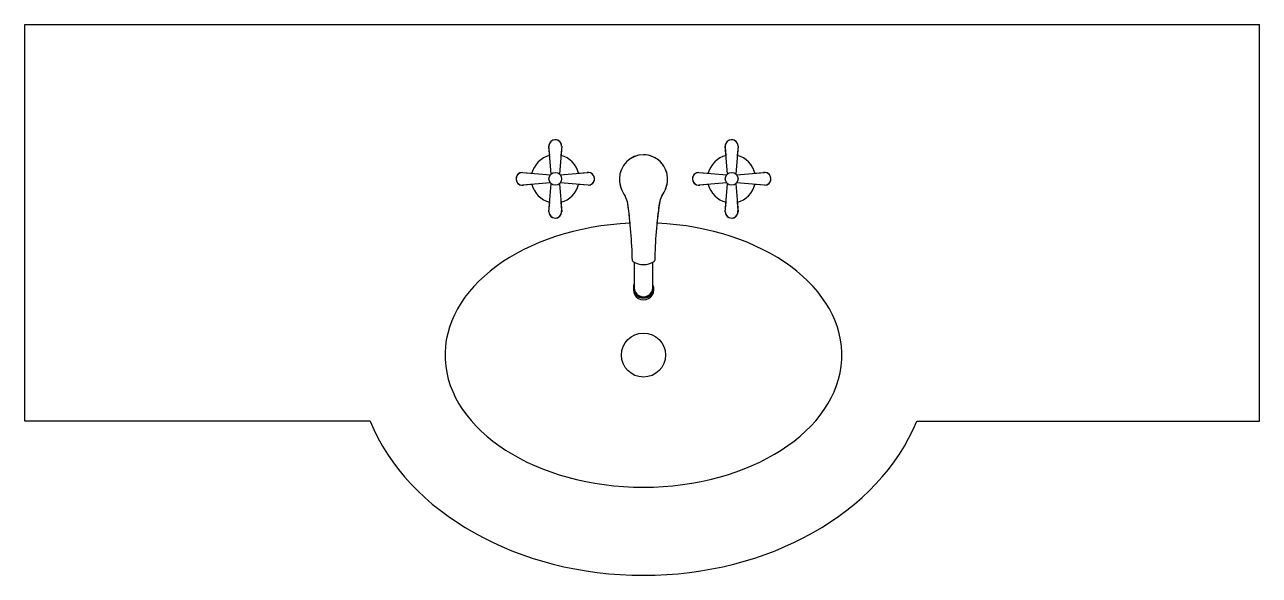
# Model space of a CAD drawing. Header units: inches. Extents: x 30928 to 32328, y 31746 to 32371.
import ezdxf

# ---------------------------------------------------------------- set-up
doc = ezdxf.new("R2010")
doc.units = ezdxf.units.IN
doc.header["$MEASUREMENT"] = 0
doc.layers.add('freecads.com', color=7, linetype='Continuous')

msp = doc.modelspace()

# ---------------------------------------------------------------- linework, layer by layer
at = {"layer": 'freecads.com'}
for p, q in [((30928.4, 32371.4), (32328.4, 32371.4)), ((30928.4, 31921.4), (30928.4, 32371.4)), ((32328.4, 32171.4), (32328.4, 32371.4)), ((31525.3, 32201.9), (31522.8, 32233.6)), ((31523.7, 32222.9), (31522.9, 32232.5)), ((31537.3, 32233.6), (31534.7, 32201.9)), ((31537.3, 32233.6), (31536.4, 32222.9)), ((31725.3, 32201.9), (31722.8, 32233.6)), ((31723.7, 32222.9), (31722.9, 32232.5)), ((31737.3, 32233.6), (31734.7, 32201.9)), ((31737.3, 32233.6), (31736.4, 32222.9)), ((31630, 32223.6), (31630, 32223.6)), ((31492.8, 32203.6), (31503.5, 32202.8)), ((31492.8, 32203.6), (31524.5, 32201.1)), ((31535.6, 32201.1), (31567.3, 32203.6)), ((31556.5, 32202.8), (31566.1, 32203.5)), ((31692.8, 32203.6), (31703.5, 32202.8)), ((31692.8, 32203.6), (31724.5, 32201.1)), ((31735.6, 32201.1), (31767.3, 32203.6)), ((31756.5, 32202.8), (31766.1, 32203.5)), ((31524.5, 32191.7), (31492.8, 32189.1)), ((31503.5, 32190), (31494, 32189.2)), ((31522.8, 32159.1), (31525.3, 32190.9)), ((31534.7, 32190.9), (31537.3, 32159.1)), ((31567.3, 32189.1), (31535.6, 32191.7)), ((31567.3, 32189.1), (31556.5, 32190)), ((31602.8, 32196.4), (31602.8, 32196.4)), ((31724.5, 32191.7), (31692.8, 32189.1)), ((31703.5, 32190), (31694, 32189.2)), ((31722.8, 32159.1), (31725.3, 32190.9)), ((31734.7, 32190.9), (31737.3, 32159.1)), ((31767.3, 32189.1), (31735.6, 32191.7)), ((31767.3, 32189.1), (31756.5, 32190)), ((31522.8, 32159.1), (31523.7, 32169.9)), ((31536.4, 32169.9), (31537.2, 32160.3)), ((31722.8, 32159.1), (31723.7, 32169.9)), ((31736.4, 32169.9), (31737.2, 32160.3)), ((32328.4, 32071.4), (32328.4, 32171.4)), ((31619.6, 32101.8), (31619.6, 32073.6)), ((31640.6, 32073.6), (31640.6, 32101.8)), ((31619.6, 32073.6), (31619.6, 32077.3)), ((31618.6, 32072.7), (31618.6, 32072.6)), ((31618.6, 32072.7), (31618.6, 32072.6)), ((31618.6, 32072.5), (31618.6, 32070.6)), ((31618.6, 32072.5), (31618.6, 32071)), ((31619.6, 32073.6), (31619.6, 32072.9)), ((31619.6, 32072.9), (31619.6, 32073.6)), ((31640.6, 32072.9), (31640.6, 32073.6)), ((31641.6, 32072.7), (31640.6, 32073.5)), ((31641.6, 32072.6), (31641.6, 32072.7)), ((31641.6, 32072.6), (31641.6, 32072.7)), ((31641.6, 32070.6), (31641.6, 32072.5)), ((32328.4, 31921.4), (32328.4, 32071.4)), ((31320, 31921.4), (30928.4, 31921.4)), ((31940.1, 31921.4), (32328.4, 31921.4))]:
    msp.add_line(p, q, dxfattribs=at)
for centre, radius in [((31530, 32196.4), 7.24), ((31730, 32196.4), 7.24), ((31630, 31996.4), 25)]:
    msp.add_circle(centre, radius, dxfattribs=at)
for centre, radius, start, end in [((31530, 32233.6), 7.24, 0, 189.2113), ((31530, 32233.6), 7.24, 0, 180), ((31730, 32233.6), 7.24, 0, 189.2113), ((31730, 32233.6), 7.24, 0, 180), ((31530, 32196.4), 27.2, 103.5325, 166.4675), ((31530, 32196.4), 27.2, 103.5325, 166.4675), ((31530, 32196.4), 27.2, 13.5325, 76.4675), ((31530, 32196.4), 27.2, 13.5325, 76.4675), ((31630.1, 32196.4), 27.3, 89.9767, 179.9556), ((31630.1, 32196.4), 27.3, 90.0837, 179.992), ((31630, 32196.4), 27.3, 357.6155, 90), ((31630, 32196.4), 27.3, 359.8983, 89.8931), ((31730, 32196.4), 27.2, 103.5325, 166.4675), ((31730, 32196.4), 27.2, 103.5325, 166.4675), ((31730, 32196.4), 27.2, 13.5325, 76.4675), ((31730, 32196.4), 27.2, 13.5325, 76.4675), ((31492.8, 32196.4), 7.24, 90, 279.2113), ((31492.8, 32196.4), 7.24, 90, 270), ((31567.3, 32196.4), 7.24, 270, 99.2113), ((31567.3, 32196.4), 7.24, 270, 90), ((31692.8, 32196.4), 7.24, 90, 279.2113), ((31692.8, 32196.4), 7.24, 90, 270), ((31767.3, 32196.4), 7.24, 270, 99.2113), ((31767.3, 32196.4), 7.24, 270, 90), ((31530, 32196.4), 27.2, 193.5325, 256.4675), ((31530, 32196.4), 27.2, 193.5325, 256.4675), ((31530, 32196.4), 27.2, 283.5325, 346.4675), ((31530, 32196.4), 27.2, 283.5325, 346.4675), ((31635.8, 32196.5), 33, 180.2066, 216.4101), ((31635.8, 32196.5), 33, 181.0084, 216.4101), ((31624.4, 32196.5), 32.9, 323.866, 358.9351), ((31624.4, 32196.5), 32.9, 323.866, 357.8789), ((31730, 32196.4), 27.2, 193.5325, 256.4675), ((31730, 32196.4), 27.2, 193.5325, 256.4675), ((31730, 32196.4), 27.2, 283.5325, 346.4675), ((31730, 32196.4), 27.2, 283.5325, 346.4675), ((31605.2, 32173.9), 5, 26.0266, 36.4101), ((31605.2, 32173.9), 5, 26.0266, 36.4101), ((31584.1, 32163.6), 28.5, 9.5807, 26.0266), ((31584.1, 32163.6), 28.5, 9.5807, 26.0266), ((31676.3, 32163.7), 28.7, 153.9029, 170.4643), ((31676.3, 32163.7), 28.7, 153.9029, 170.0741), ((31655, 32174.1), 5, 143.866, 153.9029), ((31655, 32174.1), 5, 143.866, 153.9029), ((31530, 32159.1), 7.24, 180, 9.2113), ((31530, 32159.1), 7.24, 180, 0), ((31607.3, 32167.5), 5, 7.8523, 9.5807), ((31607.3, 32167.5), 5, 7.8523, 9.5807), ((31053.5, 32091.1), 564.1, 1.2872, 7.8523), ((31053.5, 32091.1), 564.1, 5.5864, 7.8523), ((32197.1, 32091.2), 554.5, 171.9772, 178.6994), ((32197.1, 32091.2), 554.5, 171.9772, 174.3266), ((31730, 32159.1), 7.24, 180, 9.2113), ((31730, 32159.1), 7.24, 180, 0), ((31618.9, 32104), 1.5, 183.9152, 238.1783), ((31630.1, 32120.6), 21.5, 236.2292, 303.7566), ((31641.2, 32104), 1.5, 301.8061, 356.032), ((31630.1, 32070.5), 11.5, 179.5523, 0.439)]:
    msp.add_arc(centre, radius, start, end, dxfattribs=at)
for centre, major_axis, ratio, start_param, end_param in [((31630, 31996.4), (-225, 0), 0.666667, -1.503264, 4.644474), ((31630.1, 32072.7), (-11.5, 0), 0.984808, 0, 3.561704), ((31630.1, 32072.7), (-11.5, 0), 0.984808, 5.863074, 6.283185), ((31630.1, 32072.6), (-11.5, 0), 0.984808, 0, 3.141593), ((31630.1, 32072.5), (11.5, 0), 0.984808, 3.141593, 6.283185), ((31630.1, 32072.9), (-10.5, 0), 0.984808, 0, 3.141593), ((31630.1, 32072.9), (-10.5, 0), 0.984808, 0, 3.141593), ((31630, 31996.4), (-325, 0), 0.769234, 0.304691, 2.836901)]:
    msp.add_ellipse(centre, major_axis=major_axis, ratio=ratio, start_param=start_param, end_param=end_param, dxfattribs=at)

doc.saveas('drawing.dxf')
